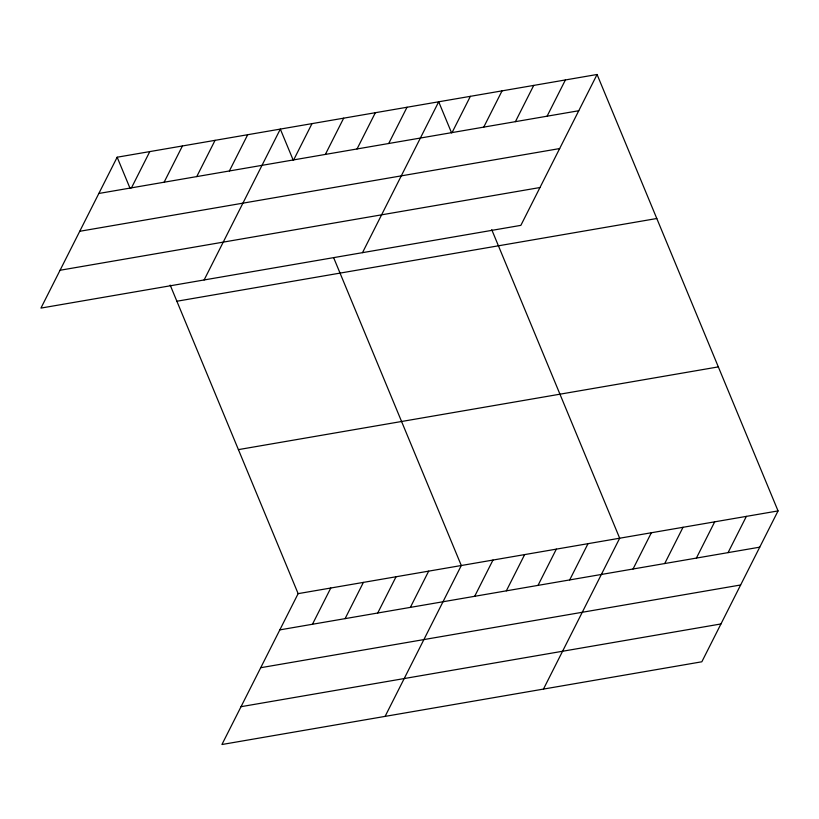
<?xml version="1.0" encoding="UTF-8"?>
<svg xmlns="http://www.w3.org/2000/svg" width="819" height="819" viewBox="0 0 819 819"><rect width="100%" height="100%" fill="white"/><g stroke="black" fill="none" stroke-linecap="round" stroke-linejoin="round"><path stroke-width="1.23" d="M117.158 157.217L40.95 308.087L520.864 225.358L597.071 74.488L117.158 157.217L130.057 188.329M131.48 187.838L149.795 151.597M164.117 182.217L182.422 145.966M196.755 176.587L215.059 140.346M229.381 170.966L247.696 134.715M204.126 279.955L280.323 129.095L293.233 160.196M293.693 159.879L311.998 123.628M325.368 154.412L343.673 118.171M357.043 148.956L375.348 112.715M388.718 143.499L407.023 107.248M362.489 252.661L438.697 101.791L451.597 132.903M452.068 132.576L470.372 96.335M483.742 127.119L502.047 90.868M515.417 121.652L533.722 85.411M170.188 285.114L298.136 593.642L221.929 744.512L701.842 661.783L778.05 510.913L597.071 74.488M547.092 116.196L565.397 79.955M312.459 624.262L330.774 588.022M345.096 618.632L363.401 582.391M377.733 613.011L396.038 576.771M410.36 607.381L428.675 571.14M385.104 716.379L461.302 565.519L333.835 258.139M474.672 596.304L492.977 560.053M506.347 590.837L524.651 554.596M538.022 585.38L556.326 549.139M569.696 579.924L588.001 543.673M543.468 689.076L619.676 538.216L491.738 229.678M633.046 569L651.351 532.759M664.721 563.544L683.026 527.293M696.396 558.077L714.7 521.836M728.071 552.62L746.375 516.379M98.853 193.468L578.767 110.739M79.74 231.286L559.653 148.567M60.053 270.26L539.967 187.531M176.884 301.238L656.797 218.509M238.411 449.621L718.324 366.892M298.136 593.642L778.05 510.913M279.832 629.883L759.745 547.164M260.718 667.71L740.632 584.981M241.032 706.684L720.945 623.955"/></g></svg>
